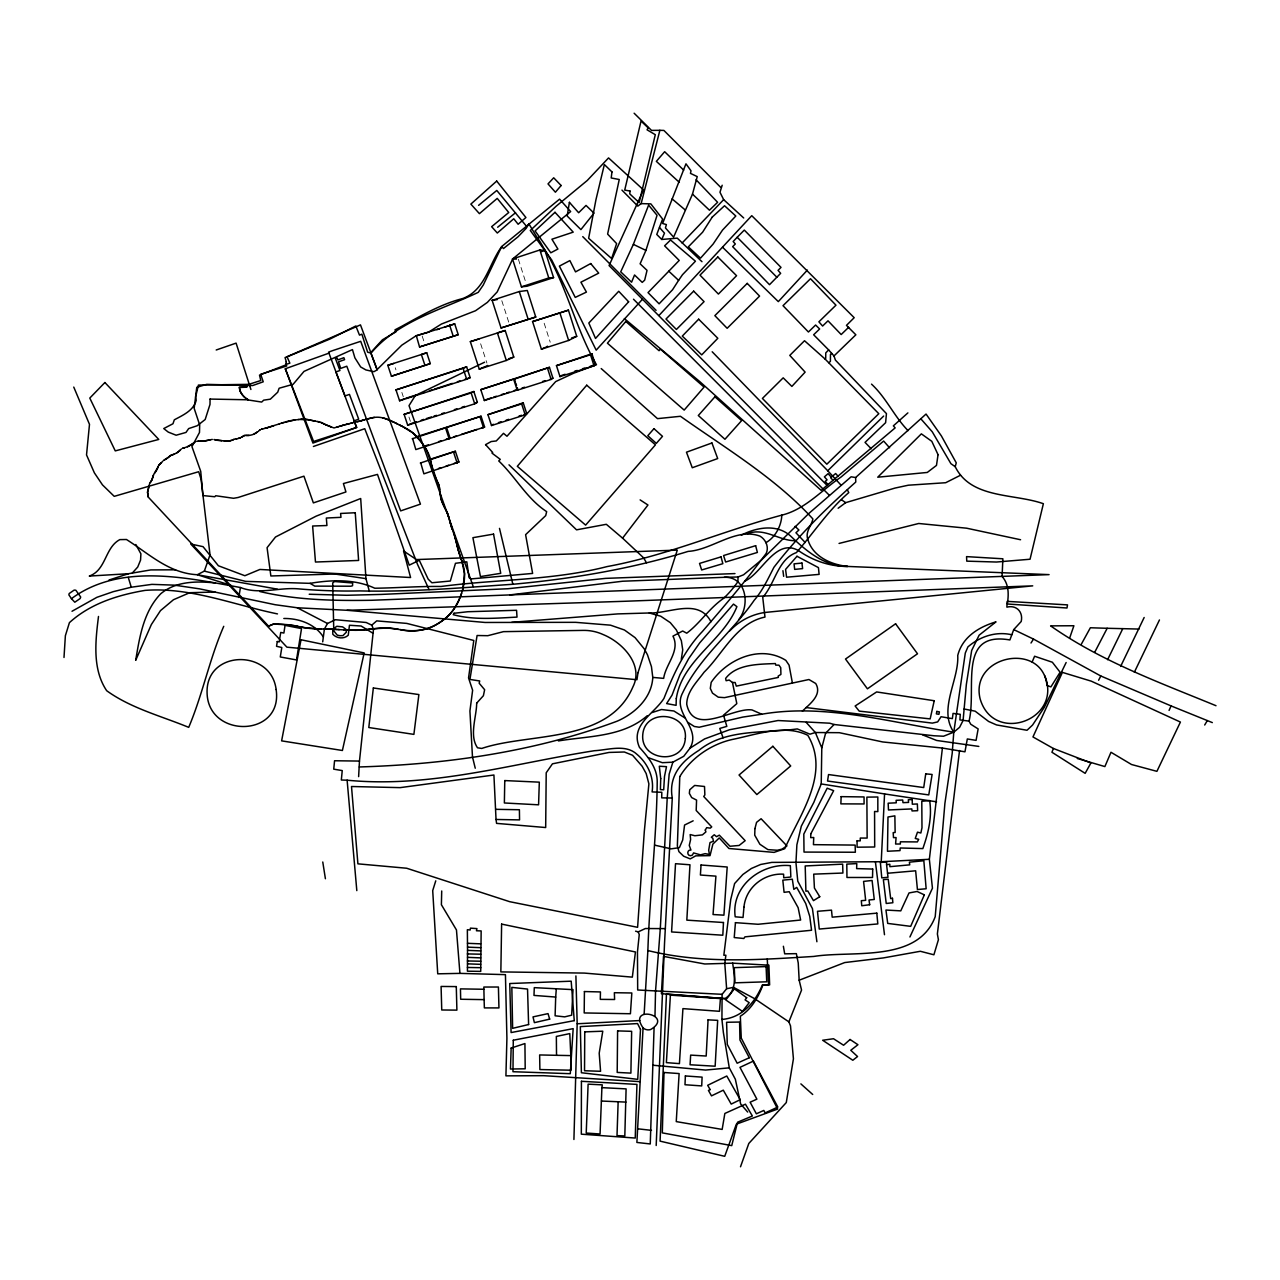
<?xml version="1.0" encoding="UTF-8"?>
<svg xmlns="http://www.w3.org/2000/svg" width="1280" height="1280" viewBox="0 0 1280 1280"><rect width="100%" height="100%" fill="white"/><g stroke="black" fill="none" stroke-linecap="round" stroke-linejoin="round"><path stroke-width="0.75" stroke-dasharray="5 3.75" d="M395.248 367.744L395.952 369.888M401.856 392.432L403.28 396.736M408.96 417.008L410.384 421.312M422.176 336.048L423.824 341.072M480.64 343.776L485.344 358.24M486.128 360.64L486.912 363.056M501.808 300.704L508.912 322.768M544.16 323.232L550.224 342.224M518.352 259.136L526.224 283.792"/><path stroke-width="1.5" d="M467.536 950.368L467.36 929.712L470.16 930L470.432 928.144L476.944 928.608L476.448 930.768L481.152 930.928L480.72 971.392L467.424 971.184L467.536 950.368L480.656 950.896M886.592 864.752L886.608 861.888L880.368 862.512L881.776 877.888L888 877.264L886.592 864.752L889.808 864.256L889.904 866.672L909.728 864.848L909.392 862.16L923.84 860.736L926.144 888.768L917.424 889.52L915.648 870.8L887.52 873.264M601.472 1101.04L618.144 1101.76L617.008 1135.616L624.816 1135.968L626.096 1088.88L601.904 1087.648L600.064 1134L586.224 1133.04L588.112 1084.16L602.272 1084.848L601.904 1087.648M747.68 1112.048L740.656 1103.968L735.36 1079.264L729.296 1067.84L723.376 1032.528L721.92 1019.44L722.096 994.32L726.624 988.736L733.52 987.344L754.768 998.752L788.88 1021.872L790.512 1025.856L793.424 1058.8L786.288 1102.56L748.8 1143.472L740.512 1166.784M816.896 941.744L812.432 908.592L797.776 881.184L795.952 862.672L796.88 844.816L801.312 826.16L813.808 802.432L821.232 783.952L821.792 747.84L825.584 733.296L834.08 724.496L934.08 735.776L943.552 736.224L953.792 732.16L959.6 727.312L963.088 720.448L966.352 684.448L971.664 650.48L979.136 635.184L996.016 621.856C978.896 626.944 962.368 636.992 957.744 655.456C959.072 680.192 938.016 709.36 953.792 732.16L952.176 753.6L944.896 803.44L935.216 916.656C917.92 963.152 852 950.304 813.84 956.432C758.432 959.84 702.368 964 647.872 950.544C649.696 894.128 656.656 838.048 657.216 781.584C657.248 767.872 648.144 757.008 639.472 747.392C629.584 725.296 654.224 713.84 663.968 698.368C673.488 674.352 684.064 650.56 702.32 631.584C724.32 606.112 746.304 580.416 766.256 553.312C769.12 546.992 765.792 539.568 760.064 536.176C736.032 527.088 712.32 549.952 688.144 551.392C631.184 568.928 572.128 578.864 512.848 584.272C462 587.712 411.024 592.176 359.968 590.912C339.264 591.344 318.544 590.624 297.92 588.816C278.512 587.28 259.296 594.88 240.448 587.52C185.536 577.552 120.192 562.816 71.44 598.656L68.88 594.864L69.184 593.536L74.16 590.096L75.824 590.224L80.704 597.04L80.096 598.576L74.8 602.224L71.44 598.656M356.816 890.624L347.12 780.192L341.328 780.016L342.24 770.592L333.744 769.168L334.56 760.752L359.472 761.072L373.488 629.248L371.776 625.152L366.192 622.496L335.456 619.728L327.472 623.472L324.384 629.104L322.704 641.856M654.08 1027.76L650.256 1143.952L636.88 1142.448L643.072 1027.872C626.832 1004.496 674.976 1015.024 650.672 1029.52A7.344 6.944 9.8 0 1 643.072 1027.872M654.976 1016.224L655.536 991.168L660.336 928.096L667.216 798.176L669.168 774.128L672.864 762.176L683.728 756.304L689.968 748.208L704.592 738.928L729.408 729.776L778.032 720.528L829.728 723.2L834.08 724.496M656.192 1145.504L664.512 943.664L672.288 798.032C668.336 776.288 681.152 761.472 698.8 750.432C726.032 728.384 764.752 733.504 797.264 728.912L809.952 734.176L815.36 732.528L839.328 732.688L882.704 741.952L942.416 748.048L964.96 751.808L967.328 738.944L976.08 740.384L978.144 728.928L970.736 724.224L969.04 721.12C977.056 688.336 957.056 630.816 1009.888 639.952L1013.728 629.6L1021.2 621.488C1023.36 612.144 1016.672 604.72 1006.88 607.136L1007.216 601.376L1067.52 604.88L1066.976 608L1007.36 604C1008.816 593.872 1008.992 584.336 1002.08 576.432L1002.88 558.784L966.56 556.624L966.768 561.152L996.448 562.032L1030.048 559.232L1043.376 503.712C1013.952 493.28 971.04 499.072 955.216 466.688L956.256 462.848L941.376 435.904L926.048 414.048L855.616 477.536L851.12 476.8L808.976 513.344L761.76 559.712L743.568 574.8L738.032 576.992L737.92 581.648A103.216 102.448 10.2 0 1 723.536 598.384C709.488 607.936 699.792 623.52 686.736 633.184L682.656 631.008L672.96 636.144C680.512 650.816 665.632 664.144 663.664 678.368L652.784 677.408L651.456 666.688L647.44 654.72L644.272 648.912L635.088 637.648L624.416 629.984L610.496 625.168L575.632 622.336L485.072 622.464L347.056 610.288L297.28 607.776L275.168 604.72L199.616 588.864L174.352 585.136L151.888 584.368L131.28 587.216L113.264 591.664L96.912 597.312L72.016 611.264M358.624 776.624L359.472 761.072M575.904 975.936L577.184 1023.776L573.92 1139.488M441.712 890.992L441.392 904.72L456.464 929.968L459.936 973.376L505.44 974.64L506.912 1038.24L505.92 1075.856L543.664 1075.68L639.856 1081.632M555.696 997.056L555.104 1015.792L564.672 1016.864L571.664 1015.184L573.008 989.632L534.288 987.648L533.984 995.408L555.696 997.056L556.288 989.056M726.624 988.736L724.8 963.504L725.872 955.232L723.84 955.248L730.72 899.568L734.608 883.536L742.88 874.48L751.376 868.48L760.688 864.464L771.776 862.4L881.232 861.728L884.56 793.936L821.232 783.952M644.128 1014.352L647.872 950.544M64 657.472L65.376 635.712L69.424 622.64C90.32 603.6 117.792 595.024 145.104 590.384C190.352 586.912 233.728 604.944 277.488 613.904M652.784 677.408C651.76 697.936 634.928 713.552 617.056 721.216C534.88 751.744 446.72 764.352 359.328 766.96M294.56 625.712L281.312 624.368A81.04 77.616 36.4 0 0 279.088 624.384L273.824 623.872L268.56 626.176L148.352 497.2L147.536 491.984L149.408 484.48A17.264 16.48 51.1 0 1 149.472 484L149.504 483.84M909.92 936.976L932.448 888.208L929.36 859.296L942.416 748.048M98.496 616.464C95.44 640.944 92.176 669.2 106.688 690.72C131.024 708.32 161.168 716 188.704 727.36C202.64 694.512 209.504 658.88 223.744 626.32M959.536 750.512L937.376 933.968L938.416 939.712L933.904 954.784L920.336 951.28L883.36 957.92L844.72 962.56L799.168 980.224L801.552 990.08L788.88 1021.872M681.296 659.36L682.736 649.856L681.36 640.72L676.368 629.952L670.288 622.64L660.736 616.224L649.296 612.976L617.744 613.904L511.776 622.32M889.584 447.776L883.648 441.056L840.992 477.072C821.616 490.16 805.28 509.392 781.824 515.136C781.36 525.968 775.392 537.232 765.904 542.688M722.192 185.232L719.968 192.256L723.664 199.648L743.696 217.968M238.784 597.456L240.448 587.52M692.496 194.128L697.232 176.608L690.464 173.376L691.008 170.816L685.968 163.808L662.608 223.472L666.384 224.592L665.44 227.936L673.6 237.136L692.496 194.128L709.456 210.208L717.6 202.304L696.096 179.776M689.968 748.208C701.856 727.84 671.696 713.312 682.656 692.832C699.472 657.248 732 632.416 754.176 600.304C762.72 590.496 768.032 578.704 773.936 567.296C798.032 535.968 826.304 508.24 855.776 482.048L855.616 477.536M621.952 190.112L637.808 206.128L641.136 203.616L659.872 130.32L663.904 130.432L720.736 187.392M153.216 476.08L153.168 476.256A29.344 27.904 52.3 0 1 152.928 477.104A23.072 21.968 52.2 0 1 152.592 478.08L152.592 478.08A20.736 19.728 52.1 0 1 152.192 479.088L152.192 479.088A20.112 19.136 52.1 0 1 151.744 480.048L153.424 475.312M153.344 475.632L153.632 474.528M175.568 569.808L150.784 569.92L128.464 573.728L89.296 576.064C106.336 570.128 104.72 547.584 119.824 539.616L126.464 539.504C148.96 553.744 168.992 573.36 197.312 574.72L204.352 571.12L245.648 581.376L310.08 583.344L314.752 586.128L350.928 586.208L352.56 585.728L352.64 582.976L334.544 581.52L332.704 582.928L333.776 630.832L337.248 635.12L339.872 635.712L342.912 635.632L346.416 632.096L345.776 629.168L342.624 626.88L336.848 626.288L332.752 629.168L332.8 634.256C336.736 638.512 343.936 639.328 348.256 635.2L349.456 625.264L361.104 626.016L373.056 633.296M149.008 486.224L147.52 492.48L148.352 497.2M435.76 880.832L432.704 890.592L437.728 973.824L459.936 973.376M645.92 250.4L657.056 215.296L648.608 205.12L633.36 244.368L620.72 271.84L631.584 282.208L634.544 274.976L642.24 282.384L644.672 280.144L647.04 270.368L640.112 263.808L645.92 250.4L633.36 244.368M1069.6 638.16L1073.904 625.744L1050.608 625.872C1101.168 661.376 1159.312 682.384 1216 705.712M204.352 571.12L210.032 554.864L201.104 479.392L198.704 471.712L114.24 496.352L102.48 484.896L94.384 472.864L86.528 454.928L89.488 424.352L73.76 387.088M158.336 466.272L158.528 465.728M158.32 466.352L154.064 473.84M158.16 466.8L158.032 467.136A28.912 27.504 52.9 0 1 157.712 467.952A23.52 22.4 52.8 0 1 157.312 468.848A21.344 20.336 52.7 0 1 156.848 469.776A20.784 19.792 52.7 0 1 156.336 470.688A21.632 20.592 52.7 0 1 155.808 471.52A24.32 23.152 52.8 0 1 155.28 472.272A31.312 29.792 53.1 0 1 154.8 472.912L154.656 473.104M701.968 261.696L677.264 238.144L661.76 239.472L656.768 234.448L662.624 219.072L650.848 203.872L641.136 203.616M1053.408 748.48L1051.936 752.256L1085.152 773.344L1090.928 762.944L1053.408 748.48L1032.96 736.944L1062.4 672.384L1091.28 681.168L1180.416 722.064L1156.912 771.344L1131.52 764.512L1110.992 752.272L1104.88 766.576L1077.312 758.496M460.32 596.736L461.536 593.504A54.208 52.8 39.9 0 1 460.96 595.12A59.312 57.76 40.2 0 1 460.32 596.736C452.064 620.816 424.96 635.728 400.192 629.568M1032.144 662.032L1034.592 656.24L1052.352 662.24L1060.096 672.224L1050.912 686.88L1047.024 685.536C1042.352 640.992 969.792 655.2 980.064 698.624C993.344 745.136 1063.216 719.904 1044.64 675.536M661.76 239.472L664.48 233.136L659.488 227.488M459.984 597.552L458.88 599.984A84.816 82.464 42.1 0 1 458.096 601.616M1120.608 666.448L1144.16 617.488M1169.072 710.416L1171.088 705.92L1212.336 722.608M1134.368 672.192L1159.456 619.952M1066.144 662.512L1044.288 707.376L1032.56 725.04L1027.024 730.272L996.528 724.928L988.608 721.456L975.152 711.184L964.096 708.992M1107.6 659.696L1122.784 628.656L1138.992 629.072M457.888 602.032L457.248 603.248A88.416 85.952 42.4 0 1 456.336 604.928A78.24 76.096 41.6 0 1 455.376 606.608A65.504 63.744 40.6 0 1 454.4 608.208A54.256 52.832 39.6 0 1 453.392 609.728A45.936 44.752 38.9 0 1 452.368 611.184A40.496 39.456 38.4 0 1 451.296 612.544A37.856 36.88 38.1 0 1 450.176 613.84A38.096 37.12 38.1 0 1 449.024 615.072A41.28 40.224 38.4 0 1 447.776 616.272A47.36 46.128 39.1 0 1 446.464 617.456A56.48 55.008 40 0 1 445.056 618.608A68.512 66.704 41.1 0 1 443.568 619.76A81.632 79.472 42.4 0 1 442.016 620.88A90.912 88.48 43.3 0 1 440.4 622.016A89.12 86.736 43.1 0 1 438.64 623.184A77.376 75.312 42 0 1 436.864 624.288A63.376 61.696 40.6 0 1 435.12 625.312A51.632 50.272 39.4 0 1 433.392 626.224A43.328 42.176 38.6 0 1 431.68 627.056A38.208 37.2 38.1 0 1 429.984 627.776A36.112 35.152 37.9 0 1 428.272 628.4A36.72 35.744 37.9 0 1 426.544 628.928A39.696 38.656 38.2 0 1 424.752 629.376A44.624 43.456 38.7 0 1 422.896 629.76A51.216 49.872 39.3 0 1 420.976 630.08A58.592 57.088 40 0 1 418.992 630.32A64.976 63.312 40.7 0 1 416.976 630.512A67.616 65.888 40.9 0 1 415.024 630.624A65.808 64.128 40.7 0 1 413.072 630.688A61.952 60.352 40.4 0 1 411.152 630.688A58.624 57.104 40.1 0 1 409.248 630.64A57.632 56.144 40 0 1 407.344 630.512A60.896 59.328 40.3 0 1 405.44 630.336A72.496 70.672 41.3 0 1 403.504 630.08L387.888 628L374.432 628.688M738.576 619.808C750.336 605.712 746.592 576.384 724.352 577.296L622.624 581.232L509.888 594.912L371.264 600.288C333.936 600.864 296.24 600.128 259.744 591.488M1094.656 652.384L1107.184 628.288L1122.784 628.656M1098.608 680.256L1100.816 676L1171.088 705.92M1081.168 644.496L1090.368 627.76L1107.184 628.288M1204.688 725.008L1207.312 720.592M1031.008 643.008L1033.504 639.088L1100.816 676M678.592 280.368L672.544 289.76L659.104 303.824L648.032 292.624L679.216 260.432L664.608 245.824L670.56 240L695.44 261.216L682.464 274.736L678.592 280.368L668.8 271.2M150.272 482.576L151.744 480.048A20.944 19.936 52.1 0 1 151.312 480.88A23.392 22.256 52.2 0 1 150.88 481.616A29.376 27.952 52.4 0 1 150.48 482.24L149.856 483.184M646.448 562.752L643.616 557.84L622.576 538.144L647.952 505.008L640.144 499.904M725.056 998.624C737.632 990.304 734.4 975.728 732.672 963.152L704.768 963.984L663.504 956.384L661.408 993.664L725.056 998.624L666.464 994.176L660.08 1141.136L724.72 1156.304L736.352 1124.176L777.664 1109.056L741.264 1038.112L740.336 1016.24C751.568 1009.024 758.352 997.104 762.944 984.88L769.632 984.912L768.896 965.184L732.672 963.152M847.36 489.792L848.768 492.608C828.256 510.24 813.968 532.528 796.384 552.608C777.872 559.104 775.04 583.808 762.736 597.296L764.976 617.072C736.208 623.072 723.264 653.408 704.08 672.208C697.04 681.824 686.784 691.552 686.736 704.288C693.632 736.864 733.152 707.088 752.064 709.952L761.744 714.224C825.728 703.12 890.672 722.704 953.792 732.16L965.296 653.04L967.92 646.896C979.984 636.48 995.952 631.104 1011.776 634.768M642.4 299.312L596.176 350.16L551.712 259.984L530.304 230.48L556.192 206.176L587.248 180.496L608.544 157.92L643.504 189.888L609.072 265.584L827.056 485.36L895.152 427.888L893.36 425.856L907.888 412.896M132.384 572.944L137.728 567.04L140.56 560.096L140.896 553.824L135.84 544.512M161.712 462.352L162.88 461.072M658.992 315.472L751.76 215.68L854.192 317.696L846.464 325.376L855.856 334.8L833.984 355.952L835.408 360.096L886.448 413.616L885.616 422.688L865.04 442.384L871.248 448.784M848.688 327.28L841.184 334.544L828 320.816L822.608 326.048L818.896 321.824L835.968 305.184L810.496 278.736L783.008 305.68L808.432 332L815.6 325.024L819.632 328.976L813.648 334.768L828.624 349.888L825.76 352.912L825.712 358.496L824.992 358.944L804.512 340.736L789.792 355.392L805.12 372.112L791.872 386.416L783.184 377.84L762.416 398.432L826.832 464.208L878.8 413.712L824.992 358.944M737.2 237.264L733.152 241.52L735.312 243.984L732.656 246.656L769.52 284.688L780.656 273.328L778.048 270.368L781.008 267.392L744.288 230.08L737.2 237.264L776.832 277.2M682.112 243.008L723.664 199.648M807.376 270.096L778.32 301.616L722.544 247.216M169.92 455.92L174.224 454.128M169.856 455.984L171.04 455.12M802.4 711.152C809.632 704.016 822.528 694.928 815.728 683.504L808.944 679.52L724.512 697.648L718.288 697.184L712.48 693.12L710.304 688.4L711.184 682.368C726.88 659.232 760.256 644.272 785.824 660.352L789.072 665.152L792.4 682.992M712.192 351.776L827.728 470.752L883.648 416.064M158.832 465.088L161.424 462.656A35.456 33.76 53.9 0 1 160.848 463.216A40.432 38.48 54.1 0 1 160.128 463.904M828.912 362.768L830.416 361.328L830.448 354.464L831.728 353.408M729.84 630.816C739.008 621.056 751.376 614.528 764.624 612.496L1032.736 585.856L623.824 601.312L347.056 610.288M180.24 450.096L179.552 450.736A25.984 24.8 54.3 0 1 178.928 451.28L181.296 449.088M159.04 464.912L160.048 463.984M744.576 581.28C761.712 573.744 775.52 537.92 798.192 550.416C812.624 560.592 829.888 566.624 847.648 566.432L1049.072 574.624L509.888 594.912M371.776 625.152L376.704 620.88L406.752 623.408L473.792 640.464L468.544 677.92L472.624 690.256L469.92 710.992L472.48 756.88L475.248 768.224M838 476.176L835.632 473.52L830.64 477.728L832.96 480.32M827.056 485.36L821.152 490.352L699.68 381.52L624.352 318.576M594.016 365.76L595.36 364.64L591.904 353.744L556.464 365.632L559.984 376.624L594.016 365.76L590.512 354.736L591.904 353.744M478.592 205.344L496.784 190.464L525.808 225.44M178.688 451.472L178.624 451.52A21.136 20.176 54.1 0 1 178.208 451.856L177.504 452.368A19.984 19.088 54.1 0 0 178.208 451.856L178.528 451.6M497.648 227.248L515.552 212.72M258.656 431.008L260.08 429.888M525.184 414.832L526.72 413.632L523.216 402.8L487.952 414.656L491.504 425.536L525.184 414.832L521.648 403.92L523.216 402.8M257.872 431.632L254.08 434.016M259.504 430.32L259.536 430.304A13.904 13.408 53.9 0 1 259.968 429.984M420.704 462.8L423.888 473.84L458.928 462L455.376 451.264L429.888 459.344M257.52 431.904L257.2 432.128A25.184 24.208 55.9 0 1 256.656 432.528A21.712 20.88 55.7 0 1 256.032 432.928A19.728 18.976 55.6 0 1 255.344 433.344A18.304 17.6 55.5 0 1 254.592 433.76A17.216 16.56 55.5 0 1 253.76 434.16A16.736 16.096 55.5 0 1 252.88 434.512A16.208 15.6 55.4 0 1 250.976 435.072A16.304 15.68 55.4 0 1 250.016 435.264A16.576 15.952 55.4 0 1 249.056 435.392L245.632 435.392A24.864 23.92 56 0 0 246.384 435.44L246.48 435.44A20.752 19.968 55.7 0 0 247.216 435.456A18.528 17.824 55.6 0 0 248.128 435.456L248.24 435.44A17.488 16.816 55.5 0 0 249.056 435.392L249.056 435.392M838.144 508.24L845.696 502.656L895.024 488.064L908.368 485.2L945.68 482.72L960.528 475.216M193.408 443.248L187.664 446.624A29.84 28.512 55.1 0 1 185.808 447.312L183.744 447.968M195.488 441.792L193.312 443.328M193.104 443.472L192.672 443.776A40.832 38.992 55.6 0 1 191.968 444.272A32.56 31.12 55.2 0 1 191.184 444.784A28.624 27.344 55 0 1 190.336 445.296A26.48 25.312 54.9 0 1 189.44 445.792A25.856 24.704 54.9 0 1 188.496 446.256A26.16 24.992 54.9 0 1 187.536 446.672L187.664 446.624M559.984 376.624L561.28 375.696M420.32 463.056L455.376 451.264M491.504 425.536L493.312 424.24M412.592 438.56L415.824 449.584L484.592 427.024L481.072 416.24L417.216 436.56M515.376 381.808L514.432 378.896L513.696 379.312L517.232 390.256L551.088 379.456L552.912 378.192L549.44 367.328L480.8 389.648L484.352 400.528L517.952 389.808L517.248 387.632M647.216 715.76C622.704 737.104 588.56 735.936 558.4 740.928M412.224 438.768L481.072 416.24M513.696 379.312L549.44 367.328M241.952 436.928L245.136 435.344L243.872 435.6A23.328 22.4 55.5 0 1 243.328 436A18.16 17.44 55.2 0 1 241.952 436.928A15.984 15.36 55.1 0 1 241.104 437.376A15.424 14.816 55.1 0 1 238.864 438.272L238.48 438.384A16.912 16.24 55.2 0 1 237.008 438.72A19.952 19.168 55.4 0 1 236.432 438.8L235.856 438.88A22.144 21.28 55.5 0 0 237.008 438.72M176.496 452.992L177.344 452.464A18.768 17.92 54 0 1 176.96 452.72A18.416 17.584 54 0 1 174.576 453.968A19.632 18.736 54.1 0 1 173.616 454.352A20.704 19.776 54.1 0 1 173.184 454.496L172.016 454.864M484.352 400.528L485.216 400.032M485.504 399.856L491.2 397.888M474.704 403.824L477.36 402.304L473.824 391.504L404.112 414.352L407.712 425.216L474.704 403.824L471.136 392.912L473.824 391.504M163.744 460.288L168.512 457.248A22.816 21.76 53.8 0 0 169.52 456.32L169.52 456.32A22.864 21.808 53.8 0 1 168.512 457.248A19.968 19.056 53.7 0 1 168.032 457.632A19.632 18.72 53.7 0 1 167.44 458.08A19.936 19.008 53.7 0 1 166.816 458.528A21.056 20.08 53.7 0 1 166.208 458.928A26.352 25.12 54 0 1 165.104 459.552L164.336 459.968M407.712 425.216L409.424 424.32M410.272 423.888L416.176 421.824M568.64 340.448L576.72 336.32L568.416 310.16L532.56 321.568L541.408 349.2L568.64 340.448L559.84 312.752M693.168 820.816L684.56 825.04L682.704 839.984L679.392 847.664L671.168 848.848L654.88 845.2M235.136 438.96L233.904 439.376A31.472 30.208 55.8 0 1 233.216 439.68L232.432 440.016A16.816 16.144 55 0 1 231.216 440.448L230.672 440.592A15.664 15.04 54.9 0 0 231.216 440.448L231.216 440.448M484.576 362.224L415.36 395.472L409.024 405.632L473.232 586.576M541.408 349.2L544.8 347.568M545.984 346.992L547.6 346.224M233.728 439.456L233.216 439.68A20.256 19.44 55.2 0 1 232.32 440.064L232.432 440.016M635.568 931.184L638.24 931.872L645.376 928.528L665.44 928.624M466.672 379.248L470.16 377.664L466.624 366.848L395.968 389.872L399.584 400.768L466.672 379.248L463.088 368.288L466.624 366.848M506.32 360.464L513.776 357.088L505.2 330.512L497.408 332.912L506.32 360.464L479.28 369.136L470.336 341.648L505.2 330.512M268.56 626.176L274.24 623.824L281.312 624.368A71.36 68.368 36.9 0 1 283.216 624.4A66.72 63.952 37.1 0 1 285.136 624.496A64.88 62.176 37.2 0 1 287.056 624.64A67.312 64.512 37.1 0 1 289.504 624.896A76.112 72.896 36.7 0 1 291.92 625.248A96.56 92.368 35.8 0 1 294.272 625.664L295.984 625.984M479.28 369.136L484.96 366.656M485.872 366.256L487.68 365.456M399.584 400.768L404 398.88M741.36 535.168C756.896 527.072 778.096 523.472 791.728 537.12C807.168 551.744 825.136 566.56 847.648 566.432C831.264 564.736 812.64 556.64 807.856 539.44C804.928 531.744 811.664 525.792 812.88 518.928C775.584 478.048 725.504 448.192 680.448 416.288L657.504 418.64L601.2 368.56M239.84 437.936L240.192 437.792A15.296 14.704 55.1 0 1 239.728 437.984L239.28 438.144A15.536 14.928 55.1 0 1 238.48 438.384M261.152 429.344L265.376 428.24M182.352 448.4L184.256 447.808M285.312 368.768L328.96 353.152L356.672 427.456L312.928 443.072L285.312 368.768L313.584 441.456L356.672 427.456L353.936 420.96L358.688 419.152L349.456 394.4L344.976 395.952L335.92 371.968L339.936 370.48L335.44 358.496L337.104 357.952L337.824 359.92L343.872 357.696L344.592 359.68L338.496 361.84L340.72 368.384L346.8 366.224L400.656 510.896L420.448 504.128L360.704 341.312L332.576 350.64L328.576 352.128L328.96 353.152M216.208 350L236.096 343.12L250.912 389.488M313.408 446.48L364.752 428.704L417.52 564.384L429.072 589.568M424.96 365.408L430.304 363.584L426.752 352.8L421.344 354.432L424.96 365.408L391.44 376.224L387.792 365.28L426.752 352.8M391.44 376.224L430.304 363.584M273.776 425.728L272.56 426.144M279.536 423.824L264.784 428.384M182.656 448.304L183.536 448.016M272.304 426.224L270.768 426.72A91.232 87.632 60.7 0 1 268.576 427.392L267.456 427.712M279.28 423.904L281.648 423.12M512.512 258.944L539.888 249.984L544.944 250.448L553.568 277.616L527.008 286.24L521.44 286.848L512.512 258.944L516.448 259.072M541.392 251.6L544.944 250.448M521.44 286.848L548.784 277.968L553.568 277.616M492.144 300.352L519.28 291.536L527.28 290.48L535.76 317.024L501.056 327.952L492.144 300.352L497.392 299.536M415.936 335.952L454.72 323.904L458.24 334.704L419.552 346.944L416.352 335.856M436.912 329.664L439.456 328.848M444.544 327.2L454.72 323.904M419.552 346.944L458.24 334.704M281.36 423.216L283.808 422.432M501.056 327.952L535.76 317.024M568.416 310.16L539.808 319.344M282.112 422.976L294 420.128M395.968 389.872L463.088 368.288M109.024 580.016L128.464 573.728M721.92 1019.44C742.16 1017.824 755.104 1002.384 762.416 984.848L768.56 984.848L767.264 958.944M571.568 337.984L576.72 336.32M508.544 358.752L513.776 357.088M405.68 398.336L416.672 394.816M421.76 393.184L424.304 392.368M429.376 390.736L431.92 389.92M434.464 389.104L452.288 383.392M457.392 381.744L459.936 380.928M465.04 379.296L470.16 377.664M480.8 389.648L514.432 378.896M404.112 414.352L471.136 392.912M556.464 365.632L590.512 354.736M652.144 712.528L661.488 709.52L673.888 710.992L684.944 717.936M421.264 420.208L423.808 419.392M426.352 418.592L431.44 416.96M433.984 416.144L436.528 415.344M441.616 413.712L444.176 412.896M454.368 409.648L456.912 408.832M462.032 407.2L464.576 406.384M474.8 403.12L477.36 402.304M493.76 397.072L496.32 396.256M501.456 394.624L504.016 393.808M506.592 392.976L509.152 392.16M514.288 390.528L516.864 389.696M522 388.064L524.576 387.232M542.592 381.488L545.168 380.656M550.336 379.024L552.912 378.192M561.696 375.392L565.152 374.288M574.624 371.264L577.216 370.432M582.4 368.784L584.992 367.952M590.16 366.304L595.36 364.64M487.952 414.656L521.648 403.92M498.432 422.608L501.008 421.792M506.144 420.16L508.704 419.344M518.992 416.08L521.568 415.264M524.144 414.448L526.72 413.632M425.872 445.68L428.416 444.88M438.592 441.632L441.152 440.832M446.256 439.2L448.8 438.4M453.904 436.768L456.464 435.968M461.568 434.336L476.912 429.472M482.032 427.84L484.592 427.024M438.528 468.448L441.072 467.648M446.176 466.032L448.72 465.232M453.824 463.616L458.928 462M470.336 341.648L479.072 338.944M532.56 321.568L539.568 319.424M387.792 365.28L393.824 363.456M285.232 422L285.472 421.92A66.736 64.56 50.4 0 1 287.264 421.424A48.848 47.232 51.8 0 1 288.992 420.992A46.912 45.36 52 0 1 290.72 420.64L294.752 420.032M337.6 426.896L334.016 427.952L330.96 426.832M336.944 427.088L338.704 426.576M338.256 426.704L342.448 425.488M339.568 426.304L342.816 425.376M342.672 425.424L343.584 425.152M366.096 419.36L362.144 420.464M365.824 419.44L366.992 419.104M366.48 419.248L367.392 418.992M343.136 425.28L344.272 424.96M364.144 419.92L363.04 420.224M343.824 425.088L344.656 424.864M367.216 419.04L368.432 418.704M344.512 424.896L346.112 424.464M362.672 420.32L361.344 420.688M368.256 418.752L373.36 417.568A29.104 28.352 53.7 0 1 374.432 417.408A24.352 23.728 54.2 0 1 376.064 417.248A21.68 21.12 54.4 0 1 379.376 417.312A23.632 23.024 54.2 0 1 381.056 417.536A27.296 26.592 53.9 0 1 382.816 417.904M361.872 420.544L360 421.04M345.648 424.592L347.248 424.176M368.816 418.608L372.72 417.68A30.8 30 53.5 0 1 374.432 417.408M267.184 427.776L265.648 428.176M361.072 420.752L354.896 422.304M346.496 424.368L347.936 423.984M781.824 515.136C723.152 530.816 667.104 555.616 607.184 566.56C552.592 580.56 496.32 579.216 440.976 586.48C418.896 586.176 396.864 587.968 374.784 588.224C354.72 578.864 331.44 579.744 310.08 583.344M347.488 424.112L348.64 423.808M359.728 421.104L357.312 421.712M262.672 428.88L262.224 429.008A17.024 16.4 53.6 0 0 261.664 429.168M348.176 423.936L349.328 423.648M839.056 543.44L918.72 523.488L966.592 528.192L1020.576 539.744M348.944 423.744L351.056 423.216M350.56 423.344L352.32 422.912M352.128 422.96L354.592 422.368M354.384 422.432L355.216 422.224M210.064 439.872L206.016 440.656L207.04 440.496A48.24 46.192 56.8 0 0 208.544 440.208L212.288 439.408M747.552 533.648C764.704 527.088 779.552 541.312 796 540.688M196.736 441.328L205.84 440.688M761.744 714.224L742.704 717.104L699.2 727.232L694.304 726.48L687.968 722.416M294.24 420.096L298.4 419.536M298.208 419.568L299.136 419.44M299.04 419.456L308.88 419.776M371.2 629.088L372.96 628.864M370.096 629.232L371.504 629.056M300.336 419.296L301.376 419.168M372.672 628.896L374.144 628.72M368.96 629.36L370.32 629.2M373.408 628.816L378.704 628.224A82.064 79.184 31.6 0 1 381.28 628.032A67.568 65.248 32.5 0 1 383.936 627.936A60.656 58.592 32.9 0 1 387.04 627.968A59.408 57.392 33 0 1 388.4 628.032A61.44 59.36 32.8 0 1 390.08 628.144A68.096 65.76 32.5 0 1 392.432 628.384A85.616 82.576 31.6 0 1 394.704 628.688L394.976 628.72M369.712 629.264L368.272 629.44M368.736 629.392L367.168 629.568M367.904 629.488L366.496 629.648M366.944 629.6L350.496 630.24M228.464 440.992L230.512 440.64A15.312 14.704 54.9 0 1 228.352 441.008A16.08 15.44 54.9 0 1 226.912 441.072A18.384 17.664 55.1 0 1 225.664 441.024L225.664 441.024A18.416 17.68 55.1 0 0 226.912 441.072M649.296 612.976C669.904 613.648 698.32 597.712 710.992 621.744M366.128 629.68L364.944 629.808A118.8 115.328 47.4 0 1 361.472 630.08A108.08 104.896 46.5 0 1 359.2 630.208A110.112 106.88 46.7 0 1 355.136 630.304L344.912 629.984M301.664 419.136L302.24 419.072A27.936 27.024 53.6 0 1 302.944 419.024A20.288 19.632 54.2 0 1 303.664 418.992A15.664 15.152 54.6 0 1 304.304 418.992A13.232 12.8 54.8 0 1 304.912 419.024A12.496 12.08 54.8 0 1 305.488 419.072A13.808 13.36 54.7 0 1 306.064 419.152A19.792 19.136 54.2 0 1 307.056 419.344L310.8 420.24M729.296 1067.84L705.584 1070.064L653.2 1065.248M198.144 441.168L198.976 441.136M881.232 861.728L929.36 859.296M639.776 1020.544L577.184 1023.776M672.864 762.176L662.352 762.688L648.416 757.744M200.512 441.088L204.032 440.896A39.936 38.256 56.3 0 0 205.632 440.72M734.976 573.584L605.632 578.368L507.936 588.736L381.04 594.432L346.752 595.28L309.216 594.24M672.288 798.032L661.712 797.856L661.808 792.288L652.096 791.92C654.352 777.568 647.824 763.36 636.848 754.24C625.568 743.792 608.032 750.032 594.48 750.704C512.64 763.456 430.784 788.4 347.12 780.192M215.024 592.032L189.728 592.704L173.488 599.712L160.48 610.624L151.36 624.544L135.696 660.304C139.584 636.896 143.584 611.584 160.704 593.792C176 580.992 196.608 581.072 215.392 582.96M724.352 577.296L738.032 576.992M659.872 130.32L651.52 130.4L634.128 113.216M732.464 682.48L735.136 682.512L736.304 686.128L778.32 677.424L778.176 676.096L780.928 674.416L780.736 667.728L778.96 665.152L775.744 665.136L775.392 663.552C758.752 664.272 736.608 663.936 725.616 678.432L726.112 680.72L729.184 680.032L732.464 682.48L736.816 703.632L723.52 715.168L726.832 726.368L719.776 728.432L723.088 737.872M324.128 629.04L320.688 629.008M323.776 629.04L326.4 629.088M321.504 629.008L319.808 628.992M325.792 629.072L327.024 629.088M320.4 628.992L314.72 628.816M483.904 989.264L460.448 988.88L460.672 999.248L484.112 999.632L484.368 1007.904L498.944 1007.92L498.416 987.024L483.84 987.04L484.112 999.632M495.872 809.328L519.408 809.744L519.552 819.888L496.032 819.472L493.92 775.008L400.176 787.632L351.504 786.512L357.904 863.84L406.672 868.24L509.664 901.68L637.6 927.312L644.304 831.456L648.896 783.872L646.16 773.504L642.16 766.288L632.576 755.28L624.352 752L609.088 752.432L552.448 763.824L546.208 772.784L545.68 827.536L496.576 823.376L496.032 819.472M467.44 967.456L480.768 967.696M326.816 629.088L327.952 629.12M319.52 628.976L304.016 627.584M327.328 629.104L331.36 629.216M467.392 960.96L480.752 961.232M556.528 1055.312L570.816 1055.6L571.008 1070.208L539.888 1069.552L539.648 1054.944L556.528 1055.312L556.352 1036.432L569.776 1033.6L570.816 1055.6M467.328 953.92L480.736 954.208M328.272 629.12L331.968 629.232M224.048 440.848L225.12 440.976A22.128 21.248 55.3 0 0 225.664 441.024L221.424 440.64M221.728 440.64L213.952 439.536M221.136 440.624L220.384 440.592A30.4 29.168 55.9 0 1 219.488 440.544A25.056 24.048 55.5 0 1 218.432 440.448A24.384 23.408 55.5 0 1 217.248 440.272A27.648 26.528 55.7 0 1 216.144 440.048A39.12 37.552 56.4 0 1 215.2 439.84L214.832 439.744M349.968 630.224L343.744 629.904M467.568 963.84L480.64 964.336M331.76 629.232L332.88 629.264M467.472 943.312L480.608 943.84M467.536 947.136L480.656 947.68M332.272 629.248L334.384 629.344M467.52 957.344L480.64 957.888M333.168 629.28L335.28 629.392M618.144 1101.76L625.968 1102.096M722.096 994.32L637.68 990L637.456 951.952L639.248 934.608L638.24 931.872M334.688 629.36L336.784 629.472M335.584 629.408L339.312 629.616M337.696 629.52L344.592 629.968M806.032 707.536L932.336 723.12L937.664 721.904L941.056 716.736L952.368 718.624L953.056 713.408L960.272 714.304L959.92 719.904L969.04 721.12M314.176 628.784L310.624 628.512A78.464 75.84 45 0 1 308.864 628.32A79.104 76.464 45.1 0 1 307.12 628.096A85.12 82.32 45.5 0 1 305.36 627.824L303.328 627.472M283.824 618.48C298.736 618.288 314.944 623.84 323.28 636.88M638.064 1128.848L651.456 1130.352M277.344 589.136L197.312 574.72L231.248 585.472M884.56 793.936L936.56 801.808M365.952 578.64L334.928 574.016L270.864 575.984L267.072 547.68L275.504 537.008L316.16 516.144L360.688 498.512L365.952 578.64L369.376 591.44M395.424 628.8L398.288 629.248M311.616 420.432L319.792 422.016A11.36 11.008 54.8 0 1 320.48 422.256L323.136 423.472M315.072 421.104L309.424 419.904M317.616 421.52L318.672 421.728A15.52 15.024 54.4 0 1 319.36 421.888M303.792 627.552L301.424 627.088M302.944 627.392L300.656 626.944M295.04 625.808L298.08 626.416M296.256 626.048L301.168 627.04M978.816 746.416L936.672 740.464L922.624 734.88M331.12 426.88L325.68 424.688A58.64 56.912 60.4 0 0 327.088 425.312A62.112 60.288 60.7 0 0 328.48 425.888L330.8 426.768M297.28 607.776L327.472 623.472M1013.728 629.6L1033.504 639.088M394.416 422.432L389.92 420.368A67.52 65.68 50.2 0 0 388.56 419.792L384.176 418.256A32.064 31.232 53.4 0 0 382.8 417.904A32.864 32 53.3 0 1 384.624 418.4A40.656 39.6 52.6 0 1 386.496 419.008L395.408 422.912M324.4 424.08L325.504 424.608L323.648 423.712M322.512 423.152L321.376 422.624A19.84 19.2 54.1 0 0 320.912 422.416M395.04 422.72L396.832 423.616M323.92 423.856L322.976 423.392M396.128 423.264L397.312 423.84M397.072 423.728L400.656 425.52M398.992 424.688L401.136 425.776M400.896 425.648L402.352 426.384M401.376 425.888L404.928 427.744M402.592 426.512L412.976 432.976L421.248 441.984M405.152 427.856L406.496 428.608A63.648 61.984 49.9 0 1 408.192 429.6A48.24 47.008 51.1 0 1 409.776 430.608A39.456 38.48 51.9 0 1 411.28 431.648A35.264 34.4 52.2 0 1 412.656 432.704A34.528 33.68 52.3 0 1 413.936 433.776A36.72 35.808 52.1 0 1 415.168 434.928A41.424 40.384 51.8 0 1 416.384 436.16A48.96 47.696 51.3 0 1 417.584 437.472A59.472 57.904 50.6 0 1 418.784 438.864A72.48 70.496 50 0 1 419.968 440.32A84.768 82.368 49.4 0 1 421.12 441.808L422.336 443.456M841.52 499.792L845.696 502.656M955.216 466.688L950.928 463.696L932.256 431.792L921.04 419.04M672.112 198.896L685.232 209.968M622.576 538.144L606.32 524.304L576.544 529.84L508.992 464.832M800.88 1083.888L812.704 1094.48M827.728 470.752L840.96 485.04M679.344 182.368L656.352 161.36L664.656 151.712L683.696 170.144M795.088 526.352L798.896 530L795.952 532.768L805.152 542.464M582.752 236.64L656.08 310.352M829.36 495.312L633.504 299.216M806.192 722.384L815.36 732.528L821.792 747.84M831.264 477.2L828.112 473.648L824.4 476.848L827.072 479.84L825.216 481.44L828 484.576M908.064 430.64C894.176 416.448 886.352 397.872 871.52 384.128M828.624 349.888L833.984 355.952M421.472 442.288L425.424 448.032A59.408 57.856 50.4 0 1 426.352 449.552L431.168 462.752M422.48 443.648L423.264 444.768A82.016 79.712 49.5 0 1 424.48 446.544L426.352 449.552A48.24 47.024 50.8 0 1 427.536 451.68A39.264 38.304 51.2 0 1 428.192 453.008A33.168 32.368 51.4 0 1 429.296 455.616A30.672 29.936 51.5 0 1 429.76 456.928A32.4 31.616 51.4 0 1 430.16 458.272A38.16 37.232 51.3 0 1 430.528 459.696L431.008 461.92M445.408 509.056L444.912 508.144M445.136 508.544L444 506.4M445.28 508.832L446.256 510.656M444.8 507.904L441.408 500.08L439.904 491.824M446.112 510.384L447.456 513.216A26.192 25.584 44.6 0 1 447.792 514.096L448.832 517.392M446.352 510.832L446.864 511.872A29.712 29.024 44.6 0 1 447.168 512.528A26.512 25.904 44.6 0 1 447.456 513.216A26.736 26.128 44.6 0 1 447.984 514.624L449.12 518.496M443.808 506.016L443.568 505.504A45.04 44.288 47.1 0 1 443.056 504.432A38.624 37.968 46.9 0 1 442.56 503.296A34.976 34.368 46.9 0 1 442.08 502.112A32.928 32.352 46.8 0 1 441.648 500.864A32.08 31.504 46.8 0 1 441.264 499.616A32.496 31.92 46.8 0 1 440.928 498.336A34.144 33.536 46.8 0 1 440.64 497.056A37.52 36.864 46.8 0 1 440.416 495.808A43.28 42.56 46.7 0 1 440.224 494.608L439.936 492.096M436.928 480.592L436.192 479.088M436.784 480.288L437.328 481.408M436.544 479.824L431.632 465.2M436.064 478.832L434.368 474.976A44.992 44.24 51.6 0 1 433.904 473.76A43.872 43.12 51.6 0 1 433.472 472.512A44.464 43.712 51.6 0 1 433.088 471.28A46.976 46.192 51.7 0 1 432.72 470.032L432.32 468.432M437.552 481.888L438.192 483.312A22.176 21.664 48.3 0 1 438.656 484.496L439.04 485.712A16.704 16.336 48.4 0 1 439.312 486.944L439.728 490.064M437.744 482.32L437.792 482.416A35.52 34.672 48 0 1 438.112 483.152L438.64 484.496A17.28 16.896 48.4 0 1 438.864 485.104A15.744 15.392 48.4 0 1 439.04 485.712M452.672 530.528L453.968 534.176M452.4 529.728L452.064 528.768M452.224 529.248L451.536 527.2M453.856 533.808L454.32 535.184M461.264 559.264L460.064 555.808M461.184 559.04L461.792 560.8M461.376 559.6L461.936 561.232M451.984 528.528L450.336 523.216M460.224 556.272L459.584 554.352M454.048 534.384L455.232 538.176M459.744 554.848L459.424 553.872M461.888 561.088L464.512 573.776L462.944 588.464A56.896 55.408 40 0 1 462.464 590.416A53.152 51.776 39.8 0 1 461.536 593.504M446.592 427.552L450.16 438.352M445.632 428.128L449.2 438.976M453.664 452.496L457.232 463.296M462 561.456L463.088 564.96A49.008 47.76 39.5 0 1 463.504 566.544A41.392 40.368 39.2 0 1 463.84 568.08A37.088 36.192 39.1 0 1 464.112 569.6A35.088 34.224 39 0 1 464.448 572.624A37.328 36.416 39.1 0 1 464.528 574.16A44.288 43.168 39.5 0 1 464.496 577.36A56.352 54.88 40.1 0 1 464.32 579.872L464.224 580.704A69.712 67.824 40.9 0 1 464.032 582.384A72.352 70.384 41 0 1 463.792 584.048A70.64 68.72 40.9 0 1 463.52 585.68A66.272 64.496 40.6 0 1 463.2 587.296A58.72 57.184 40.2 0 1 462.464 590.416M480.016 416.912L483.552 427.744M449.584 325.04L453.184 336.064M459.472 554.032L458.416 550.624M515.84 383.264L516.544 385.44M451.472 527.008L451.408 526.832A84.576 83.488 41.6 0 1 450.784 524.784L450.688 524.448M459.344 553.632L458.304 550.24M547.584 368.464L551.088 379.456M519.28 291.536L528.144 319.2M539.888 249.984L548.784 277.968M454.688 536.352L454.72 536.464A65.6 63.856 42.6 0 1 455.168 537.984L455.904 540.736M131.28 587.216L128.272 577.408M458.336 550.368L458.016 549.232M450.528 523.888L449.776 521.104M512.848 584.272L499.488 528.384M458.048 549.36L457.744 548.208M455.28 538.368L455.728 540.064M457.776 548.336L457.104 545.712M450.224 522.8L449.584 520.336M457.504 547.344L456.96 545.168M449.168 518.72L449.712 520.832M455.952 540.928L456.224 542.048M456.112 541.6L456.448 542.976M456.592 543.6L457.04 545.472M456.384 542.752L456.64 543.808M432.208 467.92L431.456 464.224M431.088 462.304L431.248 463.168M431.232 463.104L431.472 464.368M783.376 946.256L784.688 953.84L796.352 953.648L798.24 962.992L799.168 980.224M322.768 862L325.408 878.736M782.928 570.704L783.664 576.336M875.376 861.616L884.496 934.704M439.92 492.016L439.472 487.84A21.632 21.136 48.4 0 0 439.312 486.944M857.072 840.864L857.072 847.2L874.688 846.992L874.576 811.488L877.84 811.6L877.824 796.992L866.88 797.136L867.136 838.08L860.288 838.048L860.224 840.864L857.072 840.864M581.424 1081.296L581.328 1134.176L635.232 1138.048L636.944 1084.4L581.424 1081.296M276.128 689.52C283.28 737.712 208.288 738.688 207.088 693.136C205.392 649.776 271.12 648.336 276.128 689.52M584.752 1031.872L584.528 1070.736L600.576 1071.28L599.2 1053.2L602.768 1031.2L584.752 1031.872M929.648 800.592C932.24 817.536 928.256 833.104 922.848 848.592L900.24 847.984L900 850.624L887.472 851.264L887.984 817.008L894.864 815.856L895.136 832.48L893.184 832.64L893.488 837.616L896.08 837.584L895.6 844.016L900.32 844.016L900.416 841.808L917.344 841.92L918.704 839.344L915.264 838.448L917.488 832.176L920.848 832.992L921.984 827.808L921.792 801.264L929.648 800.592M513.28 1040.224L512.976 1071.712L570.288 1073.696L573.168 1028.64L513.28 1040.224M584.416 991.552L584.192 1012.944L630.416 1013.744L631.824 992.976L614.352 992.72L614.608 999.504L600.288 999.36L600.448 991.936L584.416 991.552M617.6 1030.896L617.2 1072.416L630.896 1073.12L631.648 1031.328L617.6 1030.896M210.064 399.072L210 404.416L205.184 419.504L197.232 425.728L188.656 428.592L185.984 432.432L176.128 435.216L168.304 432.128L163.744 428.56L172.976 423.744L174.32 419.824C182.928 415.12 193.424 410.752 196.224 400.336L195.616 396.96L198.4 385.072L247.904 384.352L246.528 386.96L239.264 387.248L239.872 390.624A17.92 17.248 58 0 0 248.288 399.792L210.064 399.072M705.28 830.064L705.904 831.888L702.416 834.88L694.896 835.744L690.176 834.56L690.608 839.552L689.264 845.424L690.944 850.08C687.088 849.312 686.592 855.536 690.448 855.744L692.432 855.088L693.552 852.912L700.512 854.864L705.104 853.648L709.44 854.416L708.688 850.208L710 842.576L713.424 841.232L712.816 838.288L711.344 837.248L714.256 834.752L716.528 836.672L719.312 835.168L729.984 846.256L739.12 845.456L745.168 840.688L703.744 796.512L704.864 794.896L704.512 786.496L694.656 785.44L689.744 789.776L689.344 793.328L691.664 797.568L696.576 800.096L696.192 810.48L711.728 826.88L710.288 828.144L706.704 827.648L705.28 830.064M501.616 924.096L500.848 971.904L584.384 973.088L632.336 977.136L635.44 951.968L501.616 924.096M504.768 780.576L504.368 802.976L538.576 804.816L539.312 782.16L504.768 780.576M485.584 444.656L492.672 452.464L492.064 453.184L500.256 459.344L498.752 460.944C515.712 477.04 526.64 498.464 546.656 511.648L545.712 515.616L525.6 534.672L532.624 573.424L471.072 578.912L469.056 577.664L466.816 561.824L455.472 563.296L450.336 581.024L431.888 582.752L428.208 579.184L419.28 560.288L409.232 565.152L377.488 474.4L343.408 483.536L345.936 491.952L313.376 502.896L303.936 476.176L238.128 497.488L233.568 498.288L215.68 495.728L214.816 496.752L202.912 495.568L200.736 471.392L191.936 446.592L199.488 432.464L199.68 424.928L194.16 408.336L196.768 387.328L206.688 384.368L252.688 385.536L263.232 381.808L260.688 374.288L286.752 365.984L286.192 364.368L289.856 363.152L287.088 356.832L330.416 338.848L355.84 325.984L359.488 335.12L361.872 334.176L367.648 352.224L370.448 352.944L382.464 339.776L395.936 331.872L394.992 329.856L401.728 326.32C420.624 315.888 441.552 303.856 462.352 298.656C485.472 290.432 488.8 263.744 501.76 246.592L503.472 248.544L518.016 236.8L526.192 228.32L528.896 223.856L536.016 235.728A104.592 102.176 71.9 0 1 543.392 247.488C566.4 284.016 574.864 327.472 596.48 364.752L573.792 373.152L555.664 381.6L506.976 436.256L503.504 433.328L496.288 440.944L491.168 441.552L485.584 444.656M872.72 869.056L872.528 877.488L846.96 877.472L846.8 864.112L856.784 863.6L856.64 868.608L872.72 869.056M676.288 698.592L676.096 705.328L666.608 703.584L672.048 695.104L679.92 674.736L688.64 658.688L699.744 642.832L733.504 604.096L736.896 606.672C723.296 640.896 682.08 660.128 676.288 698.592M660.72 778.576L660.4 789.6L663.696 789.792L664.496 776.448L666.496 766.656L659.312 766.224L660.72 778.576M664 1072.496L662.304 1132.88L731.744 1145.616L737.536 1122.224L752.368 1116L745.424 1104.192L724.848 1113.456L722.16 1129.424L676.256 1121.6L679.12 1073.568L664 1072.496M810.832 833.744L810.704 837.632L813.744 837.52L813.44 844.656L855.136 845.088L855.36 852.24L804.016 852.08L803.808 834.064L827.184 788.192L833.648 790.672L810.832 833.744M511.152 1048.064L510.448 1069.024L525.2 1068.8L524.928 1043.552L511.152 1048.064M679.776 776.592L677.36 846L678.912 851.632L683.648 856.224L690.24 858.896L695.728 855.856L710.032 855.632L712.912 844.064L719.248 837.936L728.928 848.496L774.064 852.384L784.768 848.688C800.16 814.064 830.528 773.424 807.824 735.328C784.48 723.776 756.048 734.736 731.968 739.536C710.704 744.416 691.008 758.08 679.776 776.592M754.944 828.576L754.72 835.184L759.888 844.256L767.904 849.616L777.328 850.256L782.048 849.136L786.928 845.92L761.088 818.736L756.56 822.352L754.944 828.576M841.136 796.64L840.864 803.872L864.08 803.952L864.064 796.944L841.136 796.64M685.36 1075.952L684.992 1084.736L701.712 1085.92L702.096 1077.136L685.36 1075.952M723.472 922.512L722.816 935.216L671.584 931.952L675.52 863.696L689.968 864.784L686.832 920.144L723.472 922.512M708.064 1019.856L706.192 1056.032L690.656 1055.104L690.064 1064.768L715.152 1066.208L717.68 1020.352L708.064 1019.856M640.496 1029.456L637.728 1079.344L581.392 1072.736L580.32 1026.592L637.552 1023.584L640.496 1029.456M670.4 995.136L666.384 1062.624L679.424 1063.632L682.928 1008.624L719.472 1011.312L720.416 998.576L670.4 995.136M701.04 865.008L700.4 875.024L715.92 876.144L713.04 914.528L723.92 915.168L727.2 867.008L701.04 865.008M735.44 922.656L734.224 937.552L743.84 938.496L744.912 936.864L811.552 930.256L809.76 916.432L805.744 903.536L796.704 887.408L793.824 889.36L792.32 879.2L782.816 880.16L784.08 892.32L789.232 891.712L798.128 907.664L800.64 920.032L758.048 924.272L735.44 922.656M743.952 907.232L743.04 917.472L735.2 916.8C730.896 886.112 761.392 862.752 790.352 865.664L790.848 877.008L783.728 877.76L783.584 874.176C764.064 872.976 745.696 887.44 743.952 907.232M630.048 191.056L629.744 193.872L639.168 202.64L655.296 134.688L647.056 129.808L648.176 127.872L641.04 121.056L624.72 190.096L630.048 191.056M373.344 687.968L368.8 727.52L413.888 734.384L418.88 694.576L373.344 687.968M611.968 171.904L611.2 177.968L619.248 179.504L607.616 234.096L616.624 243.6L611.632 258.528L588.64 238.288L595.952 199.696L604.352 164.544L611.968 171.904M476.688 703.12C476.576 716.976 468.976 735.472 477.504 747.792L481.744 748.448C528.896 732.448 608.528 743.952 632.928 686.864C644.064 664.816 622.336 642.384 603.216 634.592A44.816 43.792 17.7 0 0 582.992 630.4L503.488 631.648L487.776 635.696L477.088 635.504L469.936 679.424L479.712 680.976L479.152 683.2L484.64 689.712L483.392 695.712L476.688 703.12M925.728 773.856L923.728 787.552L828.528 774.56L827.552 781.04L928.768 794.912L932.112 774.464L925.728 773.856M638 672.672L636.96 679.712L286.912 647.168L190.752 544.016L203.056 546.672L218.384 565.76L244.848 575.728L259.904 569.456L410.592 577.52L403.552 550.976L416.432 559.568L677.296 550.112L638 672.672M938.048 454.672L936.48 465.408L927.28 472.448L877.744 477.2L921.36 433.856L931.808 441.328L938.048 454.672M277.264 641.52L276.544 646.304L281.808 647.504L280.288 656.96L296.528 659.952L301.52 628.576L285.04 625.376L283.888 633.04L280.736 632.448L279.2 641.92L277.264 641.52M569.408 202.336L567.184 216.032L580.912 229.6L594 213.136L586.032 205.424L578.656 212.736L569.408 202.336M301.024 639.76L281.616 740.864L342.4 750.496L364.176 652.928L301.024 639.76M936.832 711.424L936.352 713.872L938.912 714.336L939.392 711.888L936.832 711.424M286.288 361.696L285.568 365.024L259.52 375.104L260.752 380.544L248.112 384.576L246.736 387.184L239.472 387.472L240.08 390.864A17.92 17.248 57.9 0 0 248.512 400.016L261.68 402.064L263.696 400.16L270.32 399.184L277.728 392.192L279.12 388.24L293.12 384.288L304.016 371.392L352.448 349.6L354.896 357.856L360.656 366.96L365.904 369.936L373.856 371.712L377.248 369.856L360.464 324.88L285.056 357.584L286.288 361.696M934.224 700.736L930.16 718.896L859.216 711.12L855.136 706L876.64 691.936L934.224 700.736M685.312 738.512C683.488 765.536 640.064 761.152 642.784 734.448C645.024 707.952 688.176 712.112 685.312 738.512M924.336 894.848L910.672 926.352L887.712 923.408L885.952 910.048L900.768 910.864L909.024 892.944L917.088 891.472L924.336 894.848M512.736 258.864L497.2 291.92L487.328 302.416L475.536 310.736L441.408 324.048L428.368 332.24L416.176 335.712L401.808 345.168L377.04 369.632L370.912 353.232C398.368 320.736 441.216 310.064 478.256 292.336L483.264 285.024L501.696 246.528L559.584 199.136L570.656 211.568L512.736 258.864M712.208 217.136L702.624 232.192L688.32 246.88L700.528 258.16L713.104 244.08L722.512 230.096L735.808 216.016L724.544 205.744L712.208 217.136M746.672 997.712L745.088 999.872L749.2 1002.656L742.48 1011.408L725.792 999.968L734.368 988.816L746.672 997.712M625.824 321.456L607.408 343.168L684.176 410.096L704.08 387.088L660.416 349.152L659.056 350.704L625.824 321.456M561.12 185.52L555.408 192.208L548.016 183.904L553.696 177.792L561.12 185.52M586.72 385.2L517.312 466.304L585.632 525.12L655.456 444.832L586.72 385.2M796.976 556.272L785.568 569.44L786.592 577.2L819.104 574.384L818.448 567.616L796.976 556.272M653.968 428.656L647.808 435.712L656.32 443.376L662.48 436.336L653.968 428.656M714.928 396.8L698.304 415.52L724.944 439.264L741.616 420.624L714.928 396.8M628.64 301.792L595.52 338.448L588.832 323.024L618.72 291.28L628.64 301.792M698.656 319.184L682.288 336.096L701.728 354.864L717.824 338.288L698.656 319.184M104.896 382.528L89.792 398.08L115.264 450.896L158.768 439.44L104.896 382.528M717.824 256.992L700 275.136L718.4 294.064L736.56 275.696L717.824 256.992M693.664 291.136L666 319.024L676.4 329.472L704.08 301.632L693.664 291.136M747.232 283.376L714.848 315.648L727.152 328.288L759.568 296.096L747.232 283.376M555.008 212.304L535.088 230.896L550.8 252.8L557.904 249.04L551.904 239.216L573.216 232.144L555.008 212.304M496.704 181.072L470.864 204.096L479.408 213.648L497.232 198.384L508.736 212.512L491.632 226.688L497.312 233.024L513.76 218.752L518.128 224.256L525.92 217.52L496.704 181.072M850.064 1039.488L843.6 1045.248L833.52 1038.736L822.656 1040.256L852.816 1060.256L857.552 1056.528L850.784 1050.288L857.936 1044.72L850.064 1039.488M772.864 746.288L739.04 775.008L756.848 794.56L790.704 765.952L772.864 746.288M454.032 613.264L453.232 614.672C473.808 620.256 495.856 618.16 517.008 617.104L516.56 610.288L467.856 611.728L454.032 613.264M895.584 623.792L845.504 659.04L867.424 688.816L917.504 653.776L895.584 623.792M819.744 896.72L813.472 900.64L807.76 890.976L805.904 891.216L805.2 865.952L842.656 864.144L842.912 873.04L813.712 874.144L814.416 888.032L819.744 896.72M590.704 263.552L575.536 271.888L569.872 260.592L559.376 266.112L575.248 297.408L586.432 292.096L580.912 282.208L598.704 273.136L590.704 263.552M710.144 1089.584L708.432 1090.432L711.488 1095.872L723.296 1090.176L731.216 1104.096L740.208 1099.68L726.784 1076.016L707.68 1085.296L710.144 1089.584M753.408 1061.088L739.968 1067.36L756.88 1099.168L750.112 1102.208L756.368 1113.808L763.824 1110.432L765.12 1112.928L777.84 1107.056L753.408 1061.088M749.296 1057.744L737.168 1063.232L727.28 1044.384L726.592 1022.272L739.6 1022.048L739.952 1040L749.296 1057.744M711.936 442.976L686.464 452.192L692.272 467.744L717.696 458.56L711.936 442.976M755.648 545.68L723.584 555.536L725.632 562.016L757.392 552.448L755.648 545.68M721.024 556.88L699.536 563.424L701.664 569.968L722.848 563.68L721.024 556.88M528.608 1024.528L512.624 1028.336L511.84 987.376L527.536 989.072L528.608 1024.528M549.68 1019.136L534.384 1022.656L533.008 1016.896L548.032 1013.616L549.68 1019.136M892.464 898.272L890.688 898.608L888.224 879.232L883.36 879.632L886.224 903.472L892.864 902.736L892.464 898.272M574.256 1020.64L511.088 1032.56L509.744 983.536L571.184 981.184L574.256 1020.64M493.552 534.112L472.912 537.68L480.448 576.592L500.736 573.328L493.552 534.112M869.68 904.736L861.76 905.76L861.312 900.688L865.664 900.32L863.568 881.408L872.096 880.464L874.256 899.472L869.008 900L869.68 904.736M801.968 563.072L794.048 563.856L794.672 569.392L802.608 568.608L801.968 563.072M876.816 913.152L832.192 917.168L831.488 910.144L817.488 911.296L819.248 929.056L877.808 923.936L876.816 913.152M912.224 799.44L908.304 799.776L908.576 802.416L902.976 802.656L902.688 800L896.128 800.32L896.256 802.816L888.16 803.2L888.48 809.968L911.808 808.928L912.032 810.944L917.632 810.704L917.36 803.968L912.304 804.208L912.224 799.44M355.248 512.736L340.592 513.456L340.976 517.328L326.336 518.032L326.928 525.52L312.624 526.016L315.472 562.032L358.608 560.448L355.248 512.736M766.096 966.592L734.256 967.648L734.96 982.832L766.752 981.792L766.096 966.592M456.288 986.592L441.088 986.448L441.744 1009.984L456.896 1010.128L456.288 986.592"/></g></svg>
